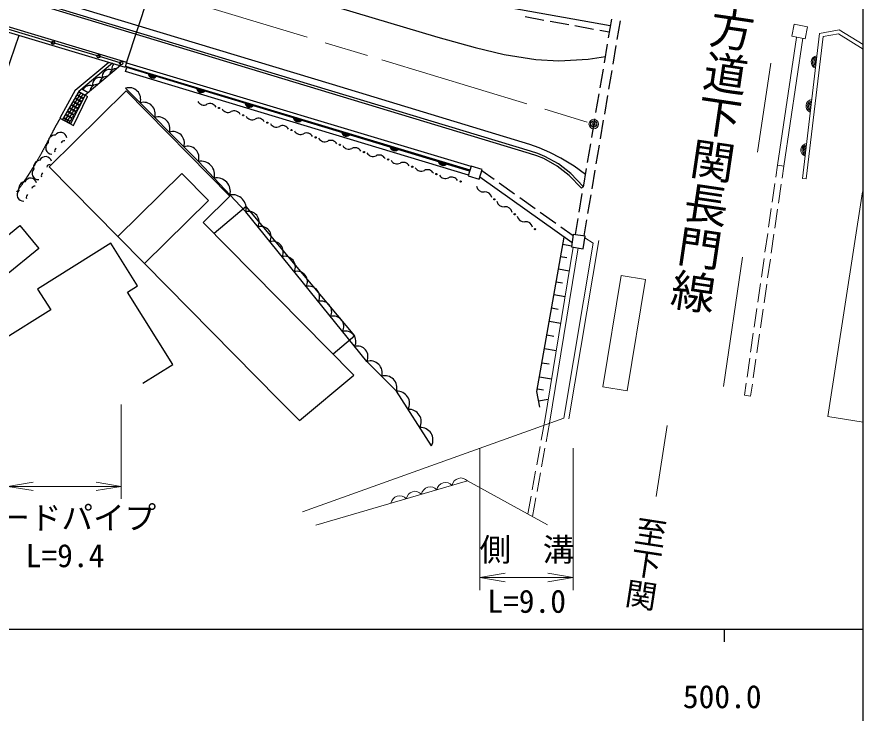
# Model space of a CAD drawing. Units: millimetres, scale not verified. Extents: x 40000 to 680000, y 20000 to 380000.
# Drawn here: x 511974 to 579000, y 198357 to 253506 of the extents above; entities that cross this region are included whole.
import ezdxf
from ezdxf.enums import TextEntityAlignment as Align

# ---------------------------------------------------------------- set-up
doc = ezdxf.new("R2010")
doc.units = ezdxf.units.MM
doc.header["$LTSCALE"] = 1000
doc.header["$PDMODE"] = 32
doc.header["$PDSIZE"] = 500
doc.linetypes.add('CHAIN', pattern=[18.5, 12, -1.5, 3.5, -1.5])
for name, color, linetype, lineweight in [('M-BGD', 7, 'Continuous', 25), ('M-BMK', 2, 'CHAIN', 13), ('M-STR-HTXT', 7, 'Continuous', 13), ('M-STR-STR1', 1, 'Continuous', 25), ('M-STR-STRC', 7, 'Continuous', 25), ('M-TTL-BAND', 7, 'Continuous', 25), ('M-WORK', 1, 'Continuous', 13)]:
    doc.layers.add(name, color=color, linetype=linetype, lineweight=lineweight)
doc.layers.add('M-BMK-HTXT', color=7, linetype='Continuous')
doc.layers.add('M-OTRS', color=6, linetype='Continuous')
doc.styles.add('@ＭＳ ゴシック', font='')
doc.styles.add('ＭＳ ゴシック', font='')
doc.styles.get('@ＭＳ ゴシック').set_extended_font_data('@MS Gothic')
doc.styles.get('ＭＳ ゴシック').set_extended_font_data('MS Gothic')

# ---------------------------------------------------------------- blocks, each defined once
blk = doc.blocks.new('open_arrow')
at = {"color": 0, "linetype": 'Continuous', "lineweight": -2}
blk.add_lwpolyline([(7.5, 1.25), (0, 0), (7.5, -1.25)], dxfattribs=at)

msp = doc.modelspace()

# ---------------------------------------------------------------- linework, layer by layer
at = {"layer": 'M-BGD'}
for p, q in [((552583, 242681), (512720, 254749)), ((552643, 242872), (512778, 254941)), ((558975, 252789), (551124, 254211)), ((553717, 253234), (552241, 253501)), ((510899, 252851), (520651, 249919)), ((555684, 252877), (554209, 253144)), ((557652, 252520), (556176, 252788)), ((559066, 253324), (558816, 251845)), ((559756, 253207), (559506, 251728)), ((510783, 252468), (520536, 249536)), ((510784, 248060), (512157, 252055)), ((558892, 252296), (558144, 252431)), ((558732, 251352), (558482, 249873)), ((559422, 251235), (559173, 249756)), ((516597, 247699), (519247, 249923)), ((519533, 249837), (516867, 247599)), ((520166, 249647), (517376, 247305)), ((520651, 249919), (520536, 249536)), ((520576, 249609), (547843, 241404)), ((520578, 249195), (520671, 249502)), ((520657, 249877), (547923, 241672)), ((547835, 241280), (520671, 249502)), ((558399, 249380), (558149, 247901)), ((547743, 240974), (520578, 249195)), ((559089, 249263), (558839, 247784)), ((520624, 247642), (514527, 241625)), ((516597, 247699), (515367, 245498)), ((516867, 247599), (515586, 245376)), ((516867, 247599), (517570, 247193)), ((517111, 247804), (517621, 247510)), ((517619, 247511), (517626, 247515)), ((528848, 239308), (520624, 247642)), ((558066, 247408), (557816, 245929)), ((517376, 247305), (516213, 245026)), ((516443, 244897), (517570, 247193)), ((558756, 247291), (558506, 245812)), ((515367, 245498), (516443, 244897)), ((557732, 245436), (557483, 243957)), ((558423, 245319), (558173, 243840)), ((557399, 243464), (557149, 241985)), ((558089, 243347), (557840, 241868)), ((553170, 242491), (552583, 242681)), ((553232, 242682), (552643, 242872)), ((553794, 242462), (553232, 242682)), ((553709, 242281), (553170, 242491)), ((554768, 241687), (553709, 242281)), ((554879, 241855), (553794, 242462)), ((519973, 236106), (514527, 241625)), ((547964, 241673), (547729, 240908)), ((548829, 241408), (547964, 241673)), ((548594, 240643), (548829, 241408)), ((549767, 240623), (548799, 241312)), ((555722, 240946), (554768, 241687)), ((555857, 241095), (554879, 241855)), ((557066, 241492), (556816, 240013)), ((557756, 241375), (557506, 239896)), ((519973, 236106), (525032, 241099)), ((527140, 238962), (525032, 241099)), ((547729, 240908), (548594, 240643)), ((555947, 235612), (548645, 240808)), ((556684, 239932), (555722, 240946)), ((556829, 240070), (555857, 241095)), ((551396, 239464), (550174, 240333)), ((556684, 239932), (556829, 240070)), ((528848, 239308), (526728, 237216)), ((556733, 239520), (556483, 238041)), ((557423, 239403), (557173, 237924)), ((522081, 233970), (527140, 238962)), ((553026, 238304), (551804, 239174)), ((530142, 238479), (527596, 236336)), ((535451, 232170), (530142, 238479)), ((554656, 237145), (553433, 238014)), ((556399, 237548), (556184, 236271)), ((557090, 237431), (556874, 236154)), ((526728, 237216), (534572, 229267)), ((556030, 236167), (555063, 236855)), ((522081, 233970), (519973, 236106)), ((553159, 223824), (555311, 236071)), ((556045, 236266), (555898, 235282)), ((556979, 236126), (556045, 236266)), ((556831, 235142), (556979, 236126)), ((519425, 235577), (513614, 231940)), ((521537, 232203), (519425, 235577)), ((555211, 235503), (555912, 235380)), ((555898, 235282), (556831, 235142)), ((522081, 233970), (532728, 223180)), ((555039, 234522), (555530, 234435)), ((554866, 233540), (555726, 233389)), ((513614, 231940), (514647, 230289)), ((520729, 231697), (521537, 232203)), ((538753, 228246), (535451, 232170)), ((554688, 232525), (555196, 232436)), ((524317, 225963), (520729, 231697)), ((554510, 231509), (555394, 231354)), ((514647, 230289), (510781, 227869)), ((554325, 230460), (554850, 230367)), ((534572, 229267), (538651, 225132)), ((554141, 229410), (555051, 229250)), ((538753, 228246), (537019, 226787)), ((553950, 228324), (554493, 228228)), ((553759, 227238), (554695, 227073)), ((521957, 224485), (524317, 225963)), ((553562, 226115), (554123, 226016)), ((534358, 221527), (538651, 225132)), ((553365, 224992), (554328, 224823)), ((553197, 224041), (553673, 223957)), ((553385, 222598), (553159, 223824)), ((553295, 223090), (554068, 223233)), ((532728, 223180), (534358, 221527))]:
    msp.add_line(p, q, dxfattribs=at)
for points in [[(544817, 219539), (542039, 223856), (539689, 226216), (530101, 238070), (526352, 242063), (520580, 247859)], [(515398, 245481), (515396, 245476), (515392, 245469), (515387, 245461), (515382, 245452), (515376, 245442), (515369, 245431), (515361, 245417), (515353, 245403), (515345, 245390), (515338, 245377), (515330, 245364), (515323, 245351), (515315, 245338), (515307, 245324), (515298, 245308), (515288, 245292), (515278, 245273), (515267, 245254), (515256, 245236), (515246, 245218), (515236, 245200), (515225, 245181), (515215, 245163), (515204, 245143), (515193, 245123), (515181, 245102), (515168, 245079), (515155, 245056), (515142, 245033), (515129, 245010), (515117, 244988), (515104, 244965), (515092, 244942), (515079, 244918), (515065, 244894), (515051, 244868), (515037, 244842), (515022, 244815), (515008, 244788), (514993, 244762), (514979, 244735), (514965, 244709), (514950, 244682), (514936, 244654), (514921, 244627), (514906, 244598), (514890, 244568), (514874, 244538), (514858, 244508), (514842, 244478), (514827, 244449), (514811, 244419), (514795, 244389), (514780, 244359), (514763, 244328), (514747, 244296), (514730, 244264), (514713, 244231), (514696, 244199), (514680, 244167), (514663, 244135), (514646, 244102), (514629, 244070), (514612, 244037), (514595, 244004), (514578, 243970), (514560, 243935), (514542, 243901), (514524, 243866), (514506, 243832), (514489, 243798), (514471, 243763), (514453, 243729), (514435, 243694), (514417, 243659), (514398, 243623), (514380, 243587), (514361, 243551), (514342, 243515), (514323, 243479), (514305, 243443), (514286, 243407), (514267, 243371), (514248, 243335), (514229, 243298), (514209, 243262), (514190, 243225), (514170, 243188), (514150, 243150), (514131, 243113), (514111, 243076), (514091, 243039), (514071, 243002), (514051, 242965), (514031, 242928), (514011, 242891), (513991, 242854), (513970, 242816), (513950, 242779), (513929, 242741), (513909, 242704), (513888, 242667), (513867, 242629), (513847, 242592), (513826, 242555), (513805, 242518), (513785, 242482), (513764, 242445), (513743, 242408), (513722, 242371), (513701, 242334), (513680, 242297), (513659, 242261), (513638, 242224), (513617, 242189), (513597, 242153), (513577, 242118), (513556, 242084), (513536, 242049), (513515, 242013), (513494, 241978), (513473, 241943), (513452, 241908), (513432, 241874), (513412, 241840), (513392, 241808), (513373, 241776), (513354, 241745), (513335, 241713), (513315, 241681), (513295, 241648), (513276, 241616), (513256, 241584), (513237, 241554), (513219, 241524), (513201, 241495), (513184, 241468), (513168, 241442), (513151, 241415), (513133, 241387), (513116, 241359), (513098, 241331), (513081, 241304), (513065, 241278), (513049, 241253), (513034, 241230), (513021, 241210), (513008, 241189), (512994, 241168), (512980, 241146), (512966, 241124), (512952, 241102), (512939, 241081), (512926, 241061), (512914, 241043), (512904, 241027), (512895, 241013), (512886, 241000), (512877, 240986), (512867, 240971), (512858, 240956), (512848, 240942), (512839, 240928), (512831, 240915), (512824, 240905), (512818, 240896), (512815, 240890), (512811, 240885), (512807, 240879), (512803, 240873), (512798, 240866), (512794, 240859), (512790, 240853), (512787, 240849), (512786, 240846), (512785, 240846), (512787, 240849), (512789, 240852), (512790, 240854), (512790, 240854), (512789, 240852), (512787, 240849), (512784, 240844), (512779, 240837), (512774, 240828), (512767, 240818), (512759, 240807), (512752, 240795), (512745, 240784), (512738, 240774), (512731, 240764), (512725, 240754), (512717, 240743), (512709, 240731), (512700, 240716), (512689, 240700), (512676, 240680), (512662, 240660), (512649, 240641), (512637, 240622), (512625, 240604), (512612, 240585), (512599, 240566), (512585, 240545), (512570, 240522), (512553, 240497), (512534, 240469), (512514, 240440), (512495, 240412), (512477, 240385), (512459, 240359), (512440, 240331), (512421, 240304), (512401, 240274), (512380, 240243), (512357, 240210), (512332, 240173), (512306, 240136), (512281, 240100), (512257, 240065), (512232, 240030), (512208, 239994), (512182, 239958), (512156, 239921), (512129, 239882), (512100, 239840), (512069, 239796), (512038, 239752), (512007, 239708), (511976, 239665), (511946, 239622)]]:
    msp.add_lwpolyline(points, dxfattribs=at)
msp.add_lwpolyline([(509505, 234784), (512212, 236979), (513697, 235148), (510990, 232952)], close=True, dxfattribs=at)
for centre in [(527983, 246292), (529896, 245710), (531810, 245128), (533723, 244546), (535637, 243964), (537550, 243382), (539464, 242800), (541377, 242218), (543291, 241636), (545204, 241054), (547118, 240472), (549792, 239054), (551406, 237872), (553019, 236690)]:
    msp.add_circle(centre, 50, dxfattribs=at)
for centre, radius, start, end in [((519292, 248774), 567, 67.42221, 191.27724), ((519868, 248859), 567, 86.67896, 173.35391), ((520065, 249408), 567, 136.24289, 191.27724), ((520642, 249494), 567, 162.26331, 171.61124), ((518518, 248140), 567, 67.42221, 191.27724), ((518715, 248689), 567, 181.47171, 191.27724), ((519095, 248225), 567, 84.99075, 175.04212), ((518715, 248689), 567, 67.42221, 78.56119), ((519488, 249323), 567, 179.95115, 191.27724), ((522743, 249014), 354, 172.04889, 334.45407), ((522743, 249014), 283, 174.27293, 332.23003), ((522743, 249014), 212, 178.01925, 328.4837), ((522743, 249014), 142, 185.73098, 320.77197), ((522743, 249014), 100, 196.04865, 310.45431), ((517745, 247506), 567, 67.42221, 155.79833), ((517941, 248055), 567, 182.96077, 191.27724), ((518322, 247591), 567, 83.35086, 176.68202), ((517941, 248055), 567, 67.42221, 77.07213), ((517168, 247421), 567, 67.42221, 75.61175), ((517549, 246957), 567, 81.75411, 83.06483), ((520860, 246983), 919, 342.01553, 107.75469), ((526574, 247861), 354, 172.04889, 334.45407), ((526574, 247861), 283, 174.27293, 332.23003), ((526574, 247861), 212, 178.01925, 328.4837), ((526574, 247861), 142, 185.73098, 320.77197), ((526574, 247861), 100, 196.04865, 310.45431), ((522015, 245824), 919, 342.01553, 107.75469), ((526782, 247069), 544, 209.47996, 296.6856), ((530404, 246708), 354, 172.04889, 334.45407), ((530404, 246708), 283, 174.27293, 332.23003), ((530404, 246708), 212, 178.01925, 328.4837), ((530404, 246708), 142, 185.73098, 320.77197), ((530404, 246708), 100, 196.04865, 310.45431), ((527270, 246097), 544, 29.47996, 116.6856), ((528696, 246487), 544, 209.47996, 296.6856), ((529184, 245515), 544, 29.47996, 116.6856), ((523169, 244665), 919, 342.01553, 107.75469), ((530609, 245905), 544, 209.47996, 296.6856), ((531097, 244933), 544, 29.47996, 116.6856), ((534234, 245556), 354, 172.04889, 334.45407), ((534234, 245556), 283, 174.27293, 332.23003), ((534234, 245556), 212, 178.01925, 328.4837), ((534234, 245556), 142, 185.73098, 320.77197), ((534234, 245556), 100, 196.04865, 310.45431), ((532522, 245323), 544, 209.47996, 296.6856), ((533011, 244351), 544, 29.47996, 116.6856), ((514999, 243582), 562, 87.26025, 187.34025), ((515430, 243865), 500, 7.34025, 147.38025), ((524324, 243506), 919, 342.01553, 107.75469), ((534436, 244741), 544, 209.47996, 296.6856), ((534924, 243769), 544, 29.47996, 116.6856), ((538065, 244403), 354, 172.04889, 334.45407), ((538065, 244403), 283, 174.27293, 332.23003), ((538065, 244403), 212, 178.01925, 328.4837), ((538065, 244403), 142, 185.73098, 320.77197), ((538065, 244403), 100, 196.04865, 310.45431), ((514752, 243130), 500, 127.22025, 267.26025), ((515713, 243434), 250, 77.36025, 157.28025), ((536349, 244159), 544, 209.47996, 296.6856), ((536838, 243187), 544, 29.47996, 116.6856), ((538263, 243577), 544, 209.47996, 296.6856), ((515204, 242883), 250, 117.32025, 197.24025), ((525478, 242347), 919, 342.01553, 107.75469), ((538751, 242605), 544, 29.47996, 116.6856), ((540176, 242995), 544, 209.47996, 296.6856), ((541895, 243250), 354, 172.04889, 334.45407), ((541895, 243250), 283, 174.27293, 332.23003), ((541895, 243250), 212, 178.01925, 328.4837), ((541895, 243250), 142, 185.73098, 320.77197), ((541895, 243250), 100, 196.04865, 310.45431), ((513853, 241602), 562, 95.1576, 195.2376), ((514241, 241942), 500, 15.2376, 155.2776), ((526552, 240998), 1083, 345.76503, 100.6102), ((540665, 242023), 544, 29.47996, 116.6856), ((542090, 242413), 544, 209.47996, 296.6856), ((542578, 241441), 544, 29.47996, 116.6856), ((545725, 242098), 354, 172.04889, 334.45407), ((545725, 242098), 283, 174.27293, 332.23003), ((545725, 242098), 212, 178.01925, 328.4837), ((545725, 242098), 142, 185.73098, 320.77197), ((545725, 242098), 100, 196.04865, 310.45431), ((513671, 241120), 500, 135.1176, 275.1576), ((514581, 241553), 250, 85.2576, 165.1776), ((544003, 241831), 544, 209.47996, 296.6856), ((544492, 240859), 544, 29.47996, 116.6856), ((513054, 240234), 500, 15.2376, 155.2776), ((514153, 240938), 250, 125.2176, 205.1376), ((527801, 239667), 1083, 345.76503, 100.6102), ((545917, 241249), 544, 209.47996, 296.6856), ((546405, 240277), 544, 29.47996, 116.6856), ((512666, 239894), 562, 95.1576, 195.2376), ((513394, 239846), 250, 85.2576, 165.1776), ((548916, 240184), 544, 190.17743, 277.38306), ((512484, 239412), 500, 135.1176, 275.1576), ((512965, 239230), 250, 125.2176, 205.1376), ((529051, 238336), 1083, 345.76503, 100.6102), ((549055, 239106), 544, 10.17743, 97.38306), ((550529, 239002), 544, 190.17743, 277.38306), ((530323, 237269), 831, 332.44778, 105.49259), ((550669, 237924), 544, 10.17743, 97.38306), ((552143, 237821), 544, 190.17743, 277.38306), ((552282, 236742), 544, 10.17743, 97.38306), ((531282, 236083), 831, 332.44778, 105.49259), ((532241, 234898), 831, 332.44778, 105.49259), ((533199, 233713), 831, 332.44778, 105.49259), ((534158, 232527), 831, 332.44778, 105.49259), ((535117, 231342), 831, 332.44778, 105.49259), ((536076, 230157), 831, 332.44778, 105.49259), ((537035, 228971), 831, 332.44778, 105.49259), ((537994, 227786), 831, 332.44778, 105.49259), ((538952, 226601), 831, 332.44778, 105.49259), ((539963, 225313), 943, 342.89455, 106.83597), ((541137, 224133), 943, 342.89455, 106.83597), ((542096, 222875), 982, 332.16492, 93.36618), ((543023, 221436), 982, 332.16492, 93.36618), ((543949, 219997), 982, 332.16492, 93.36618)]:
    msp.add_arc(centre, radius, start, end, dxfattribs=at)
for centre, major_axis, ratio in [((516879, 247419), (-75, -130), 0.666667), ((517052, 247319), (-75, -130), 0.666667), ((517225, 247219), (-75, -130), 0.666667), ((516429, 246639), (-75, -130), 0.666667), ((516579, 246899), (-75, -130), 0.666667), ((516602, 246539), (-75, -130), 0.666667), ((516729, 247159), (-75, -130), 0.666667), ((516752, 246799), (-75, -130), 0.666667), ((516902, 247059), (-75, -130), 0.666667), ((516925, 246699), (-75, -130), 0.666667), ((517075, 246959), (-75, -130), 0.666667), ((515980, 245860), (-75, -130), 0.666667), ((516130, 246119), (-75, -130), 0.666667), ((516279, 246379), (-75, -130), 0.666667), ((516303, 246020), (-75, -130), 0.666667), ((516453, 246279), (-75, -130), 0.666667), ((516476, 245920), (-75, -130), 0.666667), ((516626, 246179), (-75, -130), 0.666667), ((516776, 246439), (-75, -130), 0.666667), ((515714, 245398), (86.6, -49.9), 0.82167), ((515830, 245600), (-75, -130), 0.666667), ((515889, 245301), (86.6, -49.9), 0.82167), ((516003, 245500), (-75, -130), 0.666667), ((516153, 245760), (-75, -130), 0.666667), ((516176, 245400), (-75, -130), 0.666667), ((516326, 245660), (-75, -130), 0.666667), ((516063, 245203), (86.6, -49.9), 0.82167)]:
    msp.add_ellipse(centre, major_axis=major_axis, ratio=ratio, dxfattribs=at)
at = {"layer": 'M-BMK'}
for p, q in [((417245, 287562), (540884, 250103)), ((540884, 250103), (557662, 245020))]:
    msp.add_line(p, q, dxfattribs=at)
at = {"layer": 'M-OTRS'}
msp.add_point((557662, 245020), dxfattribs=at)
at = {"layer": 'M-STR-HTXT'}
for p, q in [((520241, 222792), (520241, 215318)), ((548645, 219351), (548645, 208101)), ((556030, 219351), (556030, 208101)), ((511249, 216318), (520241, 216318)), ((548645, 209101), (556030, 209101))]:
    msp.add_line(p, q, dxfattribs=at)
for radius in [375, 250, 125]:
    msp.add_circle((557662, 245020), radius, dxfattribs=at)
at = {"layer": 'M-STR-STR1'}
msp.add_line((523815, 259460), (520651, 249919), dxfattribs=at)
at = {"layer": 'M-STR-STRC'}
for p, q in [((523862, 258388), (545318, 251896)), ((536969, 248149), (512679, 255500)), ((514845, 251463), (511249, 252542)), ((518442, 250384), (514845, 251463)), ((545318, 251896), (548264, 251076)), ((548264, 251076), (550575, 250531)), ((520241, 249845), (518442, 250384)), ((550575, 250531), (553068, 250132)), ((553068, 250132), (554909, 250036)), ((554909, 250036), (557222, 250151)), ((557222, 250151), (558594, 250362)), ((552591, 243403), (536969, 248149)), ((553335, 243131), (552591, 243403)), ((554184, 242769), (553335, 243131)), ((555062, 242314), (554184, 242769)), ((556107, 241674), (555062, 242314)), ((557002, 241016), (556107, 241674))]:
    msp.add_line(p, q, dxfattribs=at)
for centre in [(514845, 251463), (518442, 250384), (520241, 249845)]:
    msp.add_circle(centre, 130, dxfattribs=at)
at = {"layer": 'M-TTL-BAND'}
for p, q in [((579000, 20000), (579000, 370000)), ((40000, 205000), (579000, 205000)), ((568000, 205000), (568000, 204000))]:
    msp.add_line(p, q, dxfattribs=at)
at = {"layer": 'M-WORK'}
for p, q in [((573365, 251987), (573553, 252928)), ((573553, 252928), (574598, 252719)), ((574598, 252719), (574411, 251779)), ((574192, 240711), (575560, 252201)), ((575560, 252201), (577118, 252491)), ((575831, 251947), (577057, 252175)), ((577057, 252175), (579000, 250959)), ((577118, 252491), (579000, 251313)), ((573735, 251889), (572221, 241753)), ((574229, 251815), (572715, 241679)), ((574411, 251779), (573365, 251987)), ((574490, 240676), (575831, 251947)), ((570628, 242785), (571687, 249854)), ((572220, 241750), (572085, 240813)), ((572221, 241753), (572715, 241679)), ((572715, 241679), (572580, 240742)), ((574192, 240711), (574490, 240676)), ((572014, 240318), (571800, 238834)), ((572509, 240247), (572295, 238763)), ((578966, 239641), (576213, 221846)), ((579000, 239635), (578966, 239641)), ((571729, 238339), (571515, 236854)), ((572224, 238268), (572010, 236783)), ((557628, 235596), (556961, 236010)), ((571444, 236359), (571231, 234875)), ((571939, 236288), (571725, 234803)), ((556032, 235262), (553767, 221387)), ((555305, 221732), (557628, 235596)), ((555700, 221666), (558067, 235794)), ((556428, 235203), (554162, 221322)), ((567934, 224232), (569458, 234462)), ((571159, 234380), (570946, 232895)), ((571654, 234308), (571441, 232824)), ((559844, 233014), (558393, 224193)), ((561753, 232700), (559844, 233014)), ((560302, 223879), (561753, 232700)), ((570874, 232400), (570661, 230915)), ((571369, 232329), (571156, 230844)), ((570589, 230420), (570376, 228936)), ((571084, 230349), (570871, 228865)), ((570305, 228441), (570091, 226956)), ((570799, 228370), (570586, 226885)), ((570020, 226461), (569806, 224977)), ((570515, 226390), (570301, 224905)), ((558393, 224193), (560302, 223879)), ((569735, 224482), (569600, 223545)), ((570230, 224410), (570095, 223474)), ((569600, 223545), (570095, 223474)), ((534592, 214311), (555305, 221732)), ((553768, 221394), (553510, 219979)), ((554162, 221322), (553891, 219842)), ((576213, 221846), (579000, 221415)), ((562600, 215507), (563469, 221149)), ((553420, 219487), (553151, 218011)), ((553802, 219350), (553532, 217874)), ((553061, 217519), (552791, 216044)), ((553442, 217382), (553173, 215907)), ((535640, 213249), (547665, 216746)), ((547665, 216746), (554010, 213281)), ((552702, 215552), (552443, 214136)), ((553083, 215415), (552813, 213934))]:
    msp.add_line(p, q, dxfattribs=at)
for centre, radius, start, end in [((575401, 249919), 512, 95.8937, 250.53293), ((575401, 249919), 410, 99.13899, 247.28763), ((575401, 249919), 308, 104.67344, 241.75319), ((575401, 249919), 205, 116.4967, 229.92992), ((574988, 246443), 512, 95.8937, 250.53293), ((574988, 246443), 410, 99.13899, 247.28763), ((574988, 246443), 308, 104.67344, 241.75319), ((574988, 246443), 205, 116.4967, 229.92992), ((574574, 242968), 512, 95.8937, 250.53293), ((574574, 242968), 410, 99.13899, 247.28763), ((574574, 242968), 308, 104.67344, 241.75319), ((574574, 242968), 205, 116.4967, 229.92992), ((545929, 215931), 698, 41.50369, 170.92688), ((547142, 216283), 698, 41.50369, 170.92688), ((543504, 215226), 698, 41.50369, 170.92688), ((544717, 215578), 698, 41.50369, 170.92688), ((542292, 214873), 698, 41.50369, 170.92688)]:
    msp.add_arc(centre, radius, start, end, dxfattribs=at)

# ---------------------------------------------------------------- block references
at = {"layer": 'M-STR-HTXT', "xscale": 267, "yscale": 267}
for p in [(511249, 216318), (548645, 209101)]:
    msp.add_blockref('open_arrow', p, dxfattribs=at)
at = {"layer": 'M-STR-HTXT', "xscale": 267, "yscale": 267, "rotation": 180}
for p in [(520241, 216318), (556030, 209101)]:
    msp.add_blockref('open_arrow', p, dxfattribs=at)

# ---------------------------------------------------------------- texts
at = {"layer": 'M-BMK-HTXT', "style": '@ＭＳ ゴシック'}
for s, height, rotation, p in [('主要地方道下関長門線', 2566, 261.582, (570391, 264648)), ('至下関', 1833, 261.25, (562355, 213914))]:
    msp.add_text(s, height=height, rotation=rotation, dxfattribs=at).set_placement(p, align=Align.MIDDLE_LEFT)
at = {"layer": 'M-STR-HTXT', "style": 'ＭＳ ゴシック'}
for s, p in [('ガードパイプ', (515504, 213840)), ('側\u3000溝', (552372, 211304))]:
    msp.add_text(s, height=1833, dxfattribs=at).set_placement(p, align=Align.MIDDLE_CENTER)
for s, p in [('L=9.4', (515784, 209365)), ('L=9.0', (552350, 205750))]:
    msp.add_text(s, height=1833, dxfattribs=at).set_placement(p, align=Align.BOTTOM_CENTER)
at = {"layer": 'M-TTL-BAND', "style": 'ＭＳ ゴシック'}
msp.add_text('500.0', height=1833, dxfattribs=at).set_placement((567844, 198195), align=Align.BOTTOM_CENTER)

doc.saveas('drawing.dxf')
